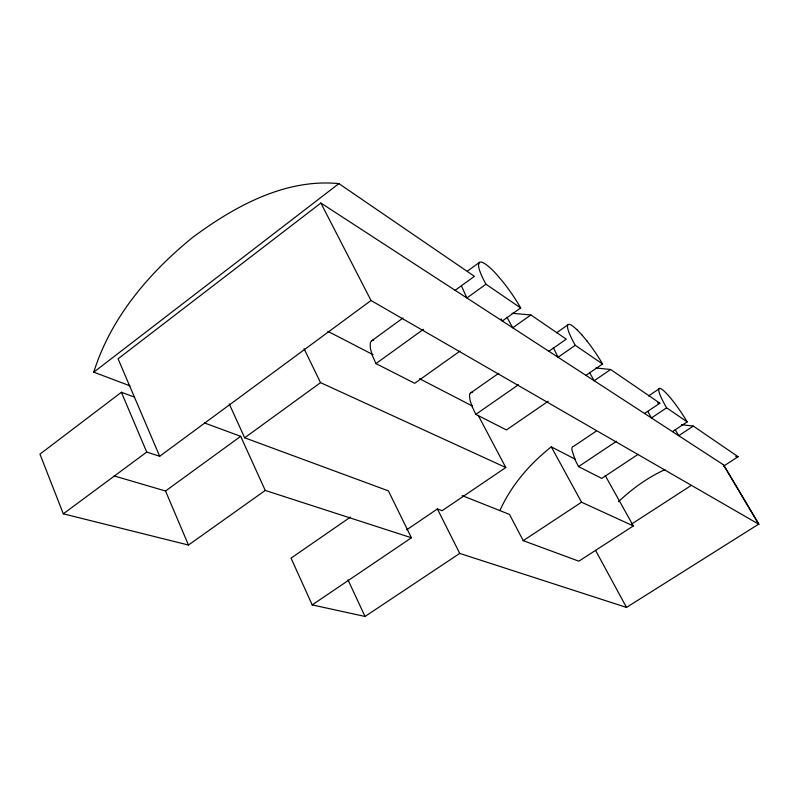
<?xml version="1.0" encoding="UTF-8"?>
<svg xmlns="http://www.w3.org/2000/svg" width="799" height="799" viewBox="0 0 799 799"><rect width="100%" height="100%" fill="white"/><g stroke="black" fill="none" stroke-linecap="round" stroke-linejoin="round"><path stroke-width="1.2" d="M499.924 510.491C511.19 485.353 529.807 463.859 551.3 446.841L575.27 459.225M129.967 385.837L93.793 372.164C110.652 317.852 149.063 272.858 192.609 237.453C234.437 206.402 285.103 178.367 338.896 183.61L474.416 276.324L455.12 290.317M520.678 307.975A41.678 8.32 54.8 0 0 503.28 282.277L496.958 274.806A41.678 8.32 54.8 0 0 479.41 262.412L478.511 264.878A41.678 8.32 54.8 0 0 485.952 284.214L520.658 307.955L502.311 320.998L501.043 318.861M618.466 501.722C632.149 488.728 647.709 477.532 664.888 469.652M93.793 372.164L338.896 183.61M320.878 203.036L118.072 358.801L159.69 456.269L371.026 300.504L759.05 524.374L723.704 464.948L320.878 203.036L371.026 300.504M134.422 397.093L121.398 392.279L39.95 454.122L63.311 513.817L188.464 545.038L265.258 490.446L411.415 537.777L312.199 604.903L291.036 558.141L350.481 517.073M63.311 513.817L146.726 452.064L159.69 456.269M371.765 340.744L402.956 318.042M467.335 271.191L479.41 262.412M114.107 475.904L165.533 491.005L240.679 436.324L265.258 490.446M229.243 403.924L244.654 437.792L320.549 382.651L505.797 467.515L442.107 510.701L437.393 508.963L406.731 529.787M373.722 340.064A40.659 11.376 54.4 0 0 370.217 343.65L370.406 348.664L372.354 355.465L375.959 363.595L423.44 329.328M485.952 284.214L466.886 297.967L461.442 285.942M460.014 351.081L414.701 383.3L375.959 363.595M548.883 351.28L566.261 339.156L530.876 314.946L512.748 327.78L506.926 317.283M470.321 393.168L498.766 373.253M556.683 332.714L567.859 324.883M472.579 392.309A36.045 9.009 55.4 0 0 469.482 396.044L470.162 400.758L472.309 407.011L475.804 414.371L518.461 384.758M576.848 329.548L572.633 325.982A36.824 6.552 55.5 0 0 575.26 345.308L558.072 357.253L553.308 347.645M548.214 401.258L506.416 429.942L475.804 414.371M585.937 375.37L602.536 363.974A36.824 6.552 55.5 0 0 587.055 341.123M644.543 413.473L659.884 403.205L610.616 369.498L594.186 380.733L589.492 372.494M596.204 431.15L573.632 446.331A31.411 6.821 56.2 0 0 571.944 450.107L575.22 460.074L578.526 466.616L601.737 478.411L638.131 454.331M648.528 395.954L659.814 388.364M578.526 466.616L616.518 441.258M672.448 431.62L687.18 421.882L666.616 407.81L651.425 417.957L647.869 411.445M312.199 604.903L365.043 616.458L459.735 553.417L626.506 607.42L758.651 524.144L723.285 464.678M723.445 466.207L738.106 456.718L693.312 426.077L678.731 435.705L675.215 429.722M523.225 540.653L581.542 502.211L633.327 525.932L578.836 561.188L523.225 540.653L509.512 514.426L462.192 495.61M631.789 523.914L691.055 485.542M512.079 313.288L530.876 314.946M595.884 367.979L610.616 369.498M657.577 402.946L659.884 403.205M681.477 424.678L693.312 426.077M735.709 456.419L738.106 456.718M204.484 422.961L240.679 436.324M244.654 437.792L388.404 490.876L411.415 537.777M327.83 331.315L373.103 354.716M419.495 378.696L472.499 406.102M575.26 345.308L602.626 364.034M576.758 329.488L581.772 334.711M581.672 334.651L587.155 341.193M605.193 475.465L633.327 525.932M551.3 446.841L581.542 502.211M595.525 550.311L626.506 607.42M478.271 415.49L505.797 467.515M437.393 508.963L459.735 553.417M304.059 348.724L320.549 382.651M347.994 579.894L365.043 616.458M165.533 491.005L188.464 545.038M121.398 392.279L146.726 452.064M666.616 407.81A32.01 4.934 56.1 0 1 661.832 389.293A32.01 4.934 56.1 0 1 687.18 421.882"/></g></svg>
